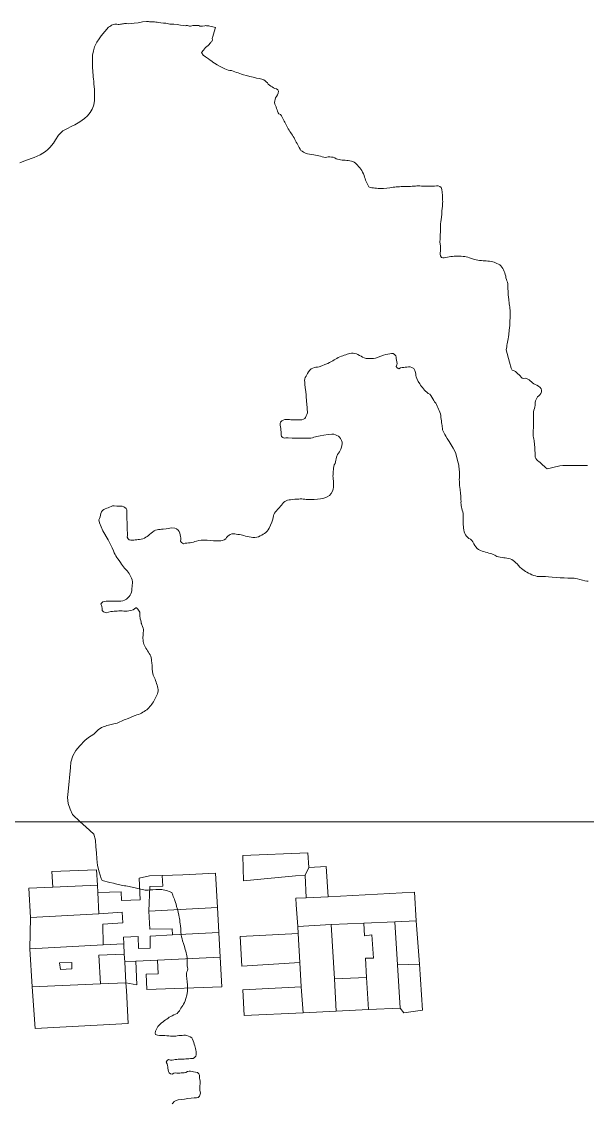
# Model space of a CAD drawing. Header units: kilometres. Extents: x 1172066 to 1174183, y 1051619 to 1053209.
# Drawn here: x 1173276.9 to 1173475.1, y 1052629.4 to 1053008.4 of the extents above; entities that cross this region are included whole.
import ezdxf

# ---------------------------------------------------------------- set-up
doc = ezdxf.new("R2010")
doc.units = ezdxf.units.KM
doc.header["$MEASUREMENT"] = 0
doc.layers.add('calles', color=7, linetype='Continuous', lineweight=5)
doc.layers.add('edificios', color=44, linetype='Continuous', lineweight=5)
doc.layers.add('terreno', color=7, linetype='Continuous')

msp = doc.modelspace()

# ---------------------------------------------------------------- linework, layer by layer
at = {"layer": 'calles', "elevation": 50}
msp.add_lwpolyline([(1173516, 1052038.02838), (1172689.77283, 1052038.02838), (1172689.77283, 1052727.99721), (1173516, 1052727.99721)], close=True, dxfattribs=at)
at = {"layer": 'edificios', "elevation": 50}
for points in [[(1173377.5, 1052712.00001), (1173376.25, 1052709.375), (1173372.875, 1052709.125), (1173354.625, 1052707.375), (1173354.375, 1052716.25001), (1173377.125, 1052717.125), (1173377.5, 1052712.00001)], [(1173303.5, 1052705.875), (1173287.875, 1052705.125), (1173287.5, 1052710.625), (1173303.125, 1052711.25001), (1173303.5, 1052705.875)], [(1173377.5, 1052712.00001), (1173383.625, 1052712.375), (1173384.25, 1052701.75001), (1173376.625, 1052701.375), (1173376.25, 1052709.375), (1173377.5, 1052712.00001)], [(1173326.125, 1052709.25001), (1173326.375, 1052705.50001), (1173321.875, 1052705.375), (1173321.5, 1052696.75001), (1173321.875, 1052690.375), (1173329.625, 1052690.50001), (1173329.75, 1052688.375), (1173322, 1052688.00001), (1173322, 1052683.75001), (1173317.875, 1052683.625), (1173317.75, 1052687.875), (1173312.625, 1052687.625), (1173312.75, 1052685.25001), (1173305.5, 1052684.875), (1173305.375, 1052692.125), (1173312.375, 1052692.625), (1173312.125, 1052696.375), (1173304, 1052695.75001), (1173303.625, 1052703.25001), (1173311.75, 1052703.50001), (1173311.875, 1052700.50001), (1173318.5, 1052700.75001), (1173318.125, 1052708.25001), (1173321.75, 1052709.125), (1173326.125, 1052709.25001)], [(1173344.875, 1052710.00001), (1173345.5, 1052698.00001), (1173321.5, 1052696.75001), (1173321.875, 1052705.375), (1173326.375, 1052705.50001), (1173326.125, 1052709.25001), (1173333.375, 1052709.50001), (1173344.875, 1052710.00001)], [(1173303.5, 1052705.875), (1173303.625, 1052703.25001), (1173304, 1052695.75001), (1173280, 1052694.50001), (1173279.5, 1052704.75001), (1173287.875, 1052705.125), (1173303.5, 1052705.875)], [(1173414.5, 1052703.375), (1173415.125, 1052693.375), (1173407.625, 1052693.00001), (1173396.75, 1052692.50001), (1173385.375, 1052692.00001), (1173373.625, 1052691.375), (1173373.125, 1052699.00001), (1173373, 1052701.25001), (1173376.625, 1052701.375), (1173384.25, 1052701.75001), (1173414.5, 1052703.375)], [(1173304, 1052695.75001), (1173312.125, 1052696.375), (1173312.375, 1052692.625), (1173305.375, 1052692.125), (1173305.5, 1052684.875), (1173279.75, 1052683.50001), (1173280, 1052694.50001), (1173304, 1052695.75001)], [(1173345.5, 1052698.00001), (1173346, 1052689.25001), (1173329.75, 1052688.375), (1173329.625, 1052690.50001), (1173321.875, 1052690.375), (1173321.5, 1052696.75001), (1173345.5, 1052698.00001)], [(1173385.375, 1052692.00001), (1173386.5, 1052673.00001), (1173387.125, 1052661.625), (1173375.5, 1052661.125), (1173374.875, 1052670.25001), (1173374.375, 1052678.75001), (1173373.75, 1052688.875), (1173373.625, 1052691.375), (1173385.375, 1052692.00001)], [(1173396.75, 1052692.50001), (1173397, 1052688.125), (1173399.625, 1052688.375), (1173400.125, 1052680.25001), (1173397.375, 1052680.25001), (1173397.75, 1052673.50001), (1173386.5, 1052673.00001), (1173385.375, 1052692.00001), (1173396.75, 1052692.50001)], [(1173407.625, 1052693.00001), (1173408.625, 1052677.875), (1173409.5, 1052662.75001), (1173398.375, 1052662.25001), (1173397.75, 1052673.50001), (1173397.375, 1052680.25001), (1173400.125, 1052680.25001), (1173399.625, 1052688.375), (1173397, 1052688.125), (1173396.75, 1052692.50001), (1173407.625, 1052693.00001)], [(1173415.125, 1052693.375), (1173416.25, 1052678.125), (1173408.625, 1052677.875), (1173407.625, 1052693.00001), (1173415.125, 1052693.375)], [(1173346, 1052689.25001), (1173346.5, 1052680.625), (1173324.5, 1052679.50001), (1173316.875, 1052679.25001), (1173313.125, 1052679.00001), (1173312.875, 1052681.625), (1173312.75, 1052685.25001), (1173312.625, 1052687.625), (1173317.75, 1052687.875), (1173317.875, 1052683.625), (1173322, 1052683.75001), (1173322, 1052688.00001), (1173329.75, 1052688.375), (1173346, 1052689.25001)], [(1173374.375, 1052678.75001), (1173354, 1052677.50001), (1173353.5, 1052687.875), (1173373.75, 1052688.875), (1173374.375, 1052678.75001)], [(1173312.75, 1052685.25001), (1173312.875, 1052681.625), (1173304, 1052681.25001), (1173304.5, 1052671.25001), (1173280.625, 1052670.25001), (1173279.75, 1052683.50001), (1173305.5, 1052684.875), (1173312.75, 1052685.25001)], [(1173313.125, 1052679.00001), (1173313.375, 1052671.625), (1173304.5, 1052671.25001), (1173304, 1052681.25001), (1173312.875, 1052681.625), (1173313.125, 1052679.00001)], [(1173346.5, 1052680.625), (1173347, 1052670.25001), (1173320.75, 1052669.25001), (1173320.5, 1052674.625), (1173324.75, 1052674.75001), (1173324.5, 1052679.50001), (1173346.5, 1052680.625)], [(1173290.5, 1052676.25001), (1173294.5, 1052676.50001), (1173294.5, 1052678.75001), (1173290.25, 1052678.625), (1173290.5, 1052676.25001)], [(1173290.5, 1052676.25001), (1173290.25, 1052678.625), (1173294.5, 1052678.75001), (1173294.5, 1052676.50001), (1173290.5, 1052676.25001)], [(1173316.875, 1052679.25001), (1173317.25, 1052670.875), (1173313.375, 1052671.625), (1173313.125, 1052679.00001), (1173316.875, 1052679.25001)], [(1173416.25, 1052678.125), (1173417.375, 1052662.00001), (1173410.75, 1052661.125), (1173409.5, 1052662.75001), (1173408.625, 1052677.875), (1173416.25, 1052678.125)], [(1173397.75, 1052673.50001), (1173398.375, 1052662.25001), (1173387.125, 1052661.625), (1173386.5, 1052673.00001), (1173397.75, 1052673.50001)], [(1173313.375, 1052671.625), (1173313.625, 1052668.875), (1173314.25, 1052657.375), (1173281.625, 1052655.625), (1173280.625, 1052670.25001), (1173304.5, 1052671.25001), (1173313.375, 1052671.625)], [(1173375.5, 1052661.125), (1173354.875, 1052660.125), (1173354.375, 1052669.125), (1173374.875, 1052670.25001), (1173375.5, 1052661.125)]]:
    msp.add_lwpolyline(points, dxfattribs=at)
at = {"layer": 'terreno', "lineweight": 0, "ltscale": 2090}
msp.add_lwpolyline([(1173475.1291, 1052852.83671), (1173474.57746, 1052852.85684), (1173474.03052, 1052852.87414), (1173473.50439, 1052852.8947), (1173472.98392, 1052852.91478), (1173472.34801, 1052852.92167), (1173471.25199, 1052852.91093), (1173470.04118, 1052852.85032), (1173468.93351, 1052852.83518), (1173468.23892, 1052852.8443), (1173467.64707, 1052852.87722), (1173467.06386, 1052852.87319), (1173466.46741, 1052852.85701), (1173465.42597, 1052852.82843), (1173462.92123, 1052852.13945), (1173461.62704, 1052851.7836), (1173460.93512, 1052851.72188), (1173460.40629, 1052852.17796), (1173459.92354, 1052852.62026), (1173459.44236, 1052853.04723), (1173458.99229, 1052853.49134), (1173458.539, 1052853.9056), (1173458.12771, 1052854.24722), (1173457.70501, 1052854.53761), (1173457.31678, 1052854.90601), (1173456.98219, 1052855.31415), (1173456.81237, 1052855.81223), (1173456.76464, 1052856.33056), (1173456.7409, 1052856.88548), (1173456.72945, 1052857.45029), (1173456.70307, 1052858.03588), (1173456.66779, 1052858.70727), (1173456.63192, 1052859.40014), (1173456.59067, 1052860.06417), (1173456.54996, 1052860.61235), (1173456.48972, 1052861.12961), (1173456.42332, 1052861.64833), (1173456.33888, 1052862.17214), (1173456.20281, 1052862.68955), (1173456.11803, 1052863.21753), (1173456.05871, 1052863.75162), (1173456.04139, 1052864.28892), (1173456.05774, 1052864.8232), (1173456.09296, 1052865.35373), (1173456.16417, 1052865.8831), (1173456.18968, 1052866.42192), (1173456.20022, 1052866.99083), (1173456.20337, 1052867.56756), (1173456.19836, 1052868.14775), (1173456.18826, 1052868.74358), (1173456.16748, 1052869.34286), (1173456.15422, 1052869.93883), (1173456.1492, 1052870.51969), (1173456.16902, 1052871.09665), (1173456.2155, 1052871.6774), (1173456.31094, 1052872.26789), (1173456.54032, 1052872.83815), (1173456.67568, 1052873.40982), (1173456.74289, 1052873.94067), (1173456.73009, 1052874.47165), (1173456.79233, 1052874.99813), (1173456.8987, 1052875.53), (1173457.08534, 1052876.04306), (1173457.3401, 1052876.53028), (1173457.63564, 1052876.95835), (1173458.0489, 1052877.26661), (1173458.39001, 1052877.68205), (1173458.72508, 1052878.17431), (1173459.01106, 1052878.72384), (1173459.02267, 1052879.23759), (1173458.89345, 1052879.75153), (1173458.4823, 1052880.24384), (1173457.9763, 1052880.66834), (1173457.4117, 1052881.04376), (1173456.79142, 1052881.23657), (1173456.26937, 1052881.56416), (1173455.85296, 1052881.90009), (1173455.47861, 1052882.25656), (1173455.0744, 1052882.5852), (1173454.65141, 1052882.8981), (1173454.20378, 1052883.17221), (1173453.74663, 1052883.41494), (1173453.25954, 1052883.53186), (1173452.66515, 1052883.32242), (1173452.23931, 1052883.5328), (1173451.86731, 1052883.88794), (1173451.51687, 1052884.26401), (1173451.14565, 1052884.63114), (1173450.74433, 1052885.01564), (1173450.33467, 1052885.40478), (1173449.92285, 1052885.79023), (1173449.436, 1052886.11232), (1173448.77238, 1052886.27042), (1173448.42596, 1052887.00654), (1173447.8341, 1052889.13928), (1173446.64967, 1052893.40825), (1173446.8144, 1052894.42301), (1173446.90846, 1052895.00357), (1173447.01136, 1052895.56557), (1173447.1526, 1052896.12694), (1173447.26943, 1052896.70485), (1173447.38023, 1052897.3274), (1173447.47278, 1052897.96321), (1173447.56969, 1052898.77622), (1173447.73238, 1052900.28407), (1173447.86309, 1052901.96747), (1173447.95246, 1052903.54599), (1173448.00766, 1052904.68983), (1173448.02702, 1052905.72599), (1173448.00176, 1052906.6826), (1173447.9736, 1052907.32718), (1173447.92915, 1052907.89285), (1173447.86355, 1052908.45241), (1173447.79237, 1052908.99296), (1173447.71222, 1052909.52696), (1173447.6414, 1052910.06467), (1173447.57387, 1052910.60956), (1173447.51084, 1052911.15596), (1173447.44469, 1052911.79621), (1173447.35451, 1052912.80553), (1173447.29806, 1052913.90935), (1173447.24406, 1052914.91616), (1173447.22701, 1052915.53796), (1173447.26708, 1052916.06518), (1173447.23113, 1052916.59254), (1173447.12386, 1052917.11593), (1173446.86325, 1052917.60392), (1173446.69218, 1052918.12115), (1173446.56224, 1052918.68293), (1173446.47153, 1052919.26605), (1173446.32637, 1052919.83591), (1173446.15228, 1052920.39299), (1173445.92663, 1052920.92714), (1173445.68066, 1052921.45654), (1173445.43844, 1052921.96645), (1173445.16305, 1052922.44255), (1173444.77591, 1052922.86077), (1173444.3565, 1052923.23035), (1173443.8883, 1052923.4852), (1173443.39738, 1052923.71227), (1173442.92199, 1052923.93275), (1173442.45152, 1052924.13492), (1173441.94005, 1052924.2644), (1173441.36765, 1052924.37876), (1173440.78023, 1052924.46137), (1173440.20011, 1052924.51251), (1173439.66673, 1052924.54972), (1173439.14492, 1052924.57347), (1173438.60119, 1052924.61412), (1173437.96857, 1052924.66803), (1173437.31538, 1052924.73584), (1173436.68771, 1052924.8351), (1173436.15621, 1052924.93565), (1173435.65724, 1052925.06735), (1173435.13151, 1052925.21542), (1173434.49358, 1052925.40731), (1173433.83795, 1052925.64079), (1173433.19267, 1052925.83331), (1173432.63895, 1052925.9821), (1173432.10408, 1052926.09112), (1173431.53458, 1052926.15282), (1173430.86164, 1052926.20353), (1173430.16352, 1052926.21814), (1173429.49234, 1052926.21236), (1173428.92832, 1052926.20691), (1173428.39065, 1052926.19792), (1173427.84234, 1052926.14921), (1173427.25062, 1052926.08014), (1173426.65349, 1052925.99019), (1173426.06218, 1052925.90511), (1173425.5006, 1052925.80734), (1173424.94889, 1052925.66494), (1173424.40719, 1052925.62759), (1173423.93458, 1052925.75041), (1173423.64415, 1052926.34311), (1173423.56859, 1052926.89562), (1173423.56429, 1052927.42864), (1173423.64246, 1052927.96805), (1173423.64537, 1052928.6356), (1173423.5804, 1052929.81705), (1173423.44731, 1052931.12702), (1173423.45703, 1052932.30231), (1173423.49108, 1052932.94052), (1173423.53475, 1052933.44409), (1173423.56469, 1052933.95877), (1173423.59128, 1052934.51642), (1173423.61665, 1052935.08524), (1173423.64065, 1052935.66323), (1173423.65745, 1052936.28001), (1173423.65171, 1052936.90736), (1173423.67571, 1052937.55635), (1173423.74347, 1052938.29223), (1173423.90735, 1052939.0417), (1173424.0009, 1052939.85652), (1173424.08005, 1052940.90604), (1173424.14224, 1052942.01632), (1173424.21569, 1052943.03441), (1173424.27632, 1052943.69356), (1173424.35351, 1052944.26213), (1173424.38758, 1052944.82283), (1173424.39484, 1052945.34523), (1173424.35679, 1052945.85926), (1173424.32409, 1052946.47397), (1173424.28354, 1052947.49402), (1173424.23117, 1052948.61403), (1173424.09041, 1052949.63911), (1173423.89628, 1052950.27893), (1173423.37775, 1052950.70805), (1173422.80077, 1052950.83772), (1173422.19683, 1052950.85442), (1173421.58419, 1052950.7314), (1173420.96522, 1052950.71338), (1173420.32524, 1052950.73625), (1173419.68006, 1052950.76642), (1173419.05578, 1052950.78003), (1173418.51472, 1052950.78602), (1173417.99401, 1052950.78611), (1173417.47162, 1052950.79118), (1173416.94067, 1052950.80806), (1173416.40761, 1052950.85093), (1173415.88039, 1052950.85482), (1173415.37377, 1052950.83498), (1173414.87335, 1052950.77582), (1173414.35413, 1052950.74291), (1173413.76388, 1052950.71684), (1173413.15595, 1052950.69169), (1173412.55882, 1052950.67358), (1173412.00485, 1052950.66185), (1173411.46116, 1052950.65966), (1173410.91501, 1052950.64663), (1173410.35723, 1052950.62755), (1173409.79699, 1052950.59795), (1173409.23728, 1052950.56385), (1173408.68157, 1052950.52761), (1173408.12775, 1052950.48288), (1173407.58229, 1052950.42985), (1173407.06784, 1052950.37179), (1173406.5635, 1052950.29478), (1173405.93933, 1052950.21488), (1173404.84425, 1052950.07313), (1173403.62886, 1052949.92182), (1173402.51977, 1052949.92502), (1173401.8277, 1052949.96498), (1173401.24014, 1052950.04177), (1173400.66129, 1052950.10925), (1173400.11682, 1052950.1654), (1173399.58238, 1052950.21927), (1173399.05473, 1052950.31349), (1173398.58172, 1052950.48947), (1173398.25473, 1052950.95033), (1173398.02832, 1052951.43282), (1173397.81404, 1052951.91986), (1173397.61174, 1052952.41278), (1173397.42173, 1052952.91694), (1173397.23012, 1052953.44226), (1173397.04513, 1052953.97459), (1173396.84511, 1052954.51455), (1173396.62142, 1052955.09455), (1173396.36523, 1052955.67206), (1173396.0563, 1052956.22717), (1173395.72399, 1052956.75617), (1173395.33258, 1052957.23271), (1173394.9444, 1052957.69862), (1173394.60044, 1052958.11489), (1173394.25781, 1052958.49883), (1173393.86011, 1052958.85967), (1173393.42918, 1052959.19904), (1173392.93973, 1052959.43179), (1173392.41558, 1052959.5657), (1173391.88303, 1052959.67474), (1173391.3493, 1052959.75344), (1173390.81219, 1052959.80496), (1173390.27764, 1052959.84364), (1173389.74336, 1052959.86184), (1173389.20795, 1052959.90387), (1173388.66364, 1052959.96434), (1173388.12262, 1052960.06867), (1173387.58533, 1052960.19553), (1173387.06511, 1052960.37946), (1173386.60083, 1052960.718), (1173386.06337, 1052960.88353), (1173385.47805, 1052960.97998), (1173384.88522, 1052961.00623), (1173384.30651, 1052961.00889), (1173383.78478, 1052960.97664), (1173383.27661, 1052960.86227), (1173382.75265, 1052960.91868), (1173382.16349, 1052961.0518), (1173381.57547, 1052961.22676), (1173380.98489, 1052961.37719), (1173380.41348, 1052961.51297), (1173379.84691, 1052961.64544), (1173379.25191, 1052961.77994), (1173378.54293, 1052961.91091), (1173377.79196, 1052961.96443), (1173377.08966, 1052962.0882), (1173376.55616, 1052962.22756), (1173376.09709, 1052962.45229), (1173375.6445, 1052962.71554), (1173375.19307, 1052962.9808), (1173374.76902, 1052963.27385), (1173374.44877, 1052963.71974), (1173374.08051, 1052964.34507), (1173373.72753, 1052965.01764), (1173373.39917, 1052965.66517), (1173373.13959, 1052966.18518), (1173372.90429, 1052966.67628), (1173372.65052, 1052967.1638), (1173372.37618, 1052967.6624), (1173372.07374, 1052968.1497), (1173371.76852, 1052968.62381), (1173371.475, 1052969.05665), (1173371.15909, 1052969.46256), (1173370.87838, 1052969.89794), (1173370.60189, 1052970.36087), (1173370.33651, 1052970.83599), (1173370.08261, 1052971.31453), (1173369.83757, 1052971.78575), (1173369.60021, 1052972.25736), (1173369.35588, 1052972.72075), (1173369.11512, 1052973.16649), (1173368.87075, 1052973.60506), (1173368.62768, 1052974.04713), (1173368.3864, 1052974.50005), (1173368.15923, 1052974.96352), (1173367.91809, 1052975.42327), (1173367.58497, 1052975.83826), (1173367.02046, 1052976.0855), (1173366.72608, 1052976.52349), (1173366.53692, 1052977.02098), (1173366.3947, 1052977.5327), (1173366.22389, 1052978.03194), (1173366.03291, 1052978.52692), (1173365.81712, 1052979.01778), (1173365.63445, 1052979.5178), (1173365.50568, 1052980.04258), (1173365.56603, 1052980.61473), (1173365.69837, 1052981.15688), (1173365.89371, 1052981.69849), (1173366.24842, 1052982.19867), (1173366.48765, 1052982.72414), (1173366.71962, 1052983.31226), (1173366.93883, 1052984.02416), (1173366.62096, 1052984.49572), (1173366.16472, 1052984.82646), (1173365.64473, 1052984.9969), (1173365.16221, 1052985.24668), (1173364.67633, 1052985.53728), (1173364.18441, 1052985.83586), (1173363.71688, 1052986.16071), (1173363.30751, 1052986.52116), (1173363.01693, 1052987.00002), (1173362.61898, 1052987.3807), (1173362.17853, 1052987.72468), (1173361.70861, 1052988.02337), (1173361.10617, 1052988.21642), (1173360.16353, 1052988.4499), (1173359.13165, 1052988.65863), (1173358.07956, 1052988.9176), (1173356.90725, 1052989.21886), (1173355.70224, 1052989.5233), (1173354.61104, 1052989.83994), (1173353.93518, 1052990.04932), (1173353.36824, 1052990.24653), (1173352.79645, 1052990.4459), (1173352.20592, 1052990.65801), (1173351.61713, 1052990.89147), (1173351.02895, 1052991.10042), (1173350.46066, 1052991.26229), (1173349.8745, 1052991.32675), (1173349.29482, 1052991.46474), (1173348.68427, 1052991.6451), (1173348.07738, 1052991.8643), (1173347.40438, 1052992.17787), (1173346.41084, 1052992.67346), (1173345.37571, 1052993.26288), (1173344.47366, 1052993.8724), (1173343.932, 1052994.26042), (1173343.48855, 1052994.60022), (1173343.01861, 1052994.94056), (1173342.42259, 1052995.35099), (1173341.32468, 1052996.08629), (1173340.54102, 1052996.66887), (1173340.24626, 1052997.06303), (1173340.11651, 1052997.29544), (1173339.94842, 1052997.63502), (1173340.59629, 1052998.46416), (1173340.96446, 1052998.93532), (1173341.34508, 1052999.3486), (1173341.83265, 1052999.66255), (1173342.23995, 1053000.0358), (1173342.57649, 1053000.39305), (1173342.88985, 1053000.7502), (1173343.1765, 1053001.08138), (1173343.36054, 1053001.29142), (1173343.51488, 1053001.4718), (1173343.65598, 1053001.70348), (1173343.78185, 1053002.05859), (1173343.71551, 1053002.49114), (1173343.78261, 1053002.86648), (1173343.87686, 1053003.15518), (1173344.02994, 1053003.62434), (1173344.85174, 1053006.32492), (1173344.35702, 1053006.48822), (1173343.8461, 1053006.64621), (1173343.31083, 1053006.76739), (1173342.81987, 1053006.85896), (1173342.50384, 1053006.91483), (1173342.02828, 1053006.97629), (1173341.75666, 1053006.99912), (1173341.6306, 1053007.00846), (1173341.44753, 1053007.01902), (1173341.1021, 1053007.002), (1173340.22484, 1053006.86451), (1173339.73749, 1053006.78801), (1173339.32693, 1053006.7951), (1173338.93897, 1053007.03448), (1173338.53974, 1053007.11197), (1173338.14266, 1053007.12497), (1173337.74001, 1053007.11226), (1173337.34248, 1053007.07743), (1173336.93591, 1053007.01687), (1173336.5271, 1053006.8983), (1173336.12358, 1053006.8611), (1173335.74445, 1053006.88201), (1173335.37154, 1053007.00246), (1173334.99532, 1053007.04288), (1173334.6043, 1053007.04057), (1173334.20332, 1053006.9952), (1173333.66701, 1053007.01805), (1173332.57605, 1053007.13768), (1173331.3517, 1053007.37568), (1173330.25752, 1053007.5043), (1173329.70233, 1053007.53789), (1173329.27838, 1053007.51908), (1173328.85503, 1053007.55379), (1173328.42199, 1053007.62895), (1173327.99581, 1053007.76932), (1173327.47955, 1053007.85261), (1173326.64406, 1053007.94574), (1173325.72793, 1053008.03217), (1173324.88761, 1053008.12595), (1173324.34409, 1053008.19526), (1173323.87606, 1053008.26794), (1173323.41346, 1053008.3153), (1173322.98414, 1053008.34347), (1173322.56195, 1053008.34169), (1173322.14254, 1053008.35308), (1173321.73124, 1053008.37801), (1173321.32149, 1053008.42428), (1173320.7153, 1053008.42147), (1173319.32097, 1053008.32633), (1173317.73706, 1053008.03347), (1173316.30589, 1053007.86649), (1173315.46543, 1053007.79377), (1173314.26408, 1053007.68969), (1173313.68527, 1053007.78285), (1173313.34547, 1053007.77077), (1173312.98773, 1053007.74528), (1173312.61909, 1053007.7004), (1173312.24997, 1053007.64819), (1173311.87789, 1053007.58596), (1173311.50943, 1053007.49891), (1173311.13168, 1053007.44248), (1173310.73007, 1053007.42279), (1173310.31936, 1053007.4974), (1173309.91461, 1053007.50952), (1173309.52682, 1053007.49672), (1173309.14514, 1053007.45562), (1173308.76887, 1053007.33103), (1173308.41232, 1053007.15704), (1173308.11933, 1053006.897), (1173307.76914, 1053006.71586), (1173307.33154, 1053006.53332), (1173304.77011, 1053003.44241), (1173304.09801, 1053002.37522), (1173303.21904, 1053001.27708), (1173302.44178, 1052999.59735), (1173302.06513, 1052998.21952), (1173301.80917, 1052996.69823), (1173301.77699, 1052996.08904), (1173301.72733, 1052995.15174), (1173301.74211, 1052993.25668), (1173301.7661, 1052992.17973), (1173301.84656, 1052991.21902), (1173302.03886, 1052989.21278), (1173302.14972, 1052988.16623), (1173302.18282, 1052987.71435), (1173302.27682, 1052986.41969), (1173302.32065, 1052985.80886), (1173302.40759, 1052984.52818), (1173302.47797, 1052982.72337), (1173302.5017, 1052981.70342), (1173302.49275, 1052980.82932), (1173302.17875, 1052979.31076), (1173302.09953, 1052978.92536), (1173301.63096, 1052977.74911), (1173300.89926, 1052976.59564), (1173299.96469, 1052975.40824), (1173298.96605, 1052974.45255), (1173297.33138, 1052973.2789), (1173296.75702, 1052972.9162), (1173295.5769, 1052972.27669), (1173294.25078, 1052971.6345), (1173292.98267, 1052970.99359), (1173291.40065, 1052970.1112), (1173290.83611, 1052969.57354), (1173289.82343, 1052968.62578), (1173288.78992, 1052966.99188), (1173288.0895, 1052965.78056), (1173286.8413, 1052964.29467), (1173286.09843, 1052963.60719), (1173285.26844, 1052962.94729), (1173284.37917, 1052962.34413), (1173283.37177, 1052961.76743), (1173282.33384, 1052961.30559), (1173281.26476, 1052960.87361), (1173280.25356, 1052960.47189), (1173279.35808, 1052960.13072), (1173277.65285, 1052959.50877), (1173276.26746, 1052958.92332)], dxfattribs=at)
at = {"layer": 'terreno', "lineweight": 0, "ltscale": 2090, "elevation": 10}
msp.add_lwpolyline([(1173475.39088, 1052812.30312), (1173474.83388, 1052812.36771), (1173474.21762, 1052812.48786), (1173473.3513, 1052812.6852), (1173472.44451, 1052812.95169), (1173471.58171, 1052813.14637), (1173470.96275, 1052813.27434), (1173470.4052, 1052813.3846), (1173469.8518, 1052813.42854), (1173469.34034, 1052813.44683), (1173468.83897, 1052813.44535), (1173468.18401, 1052813.46231), (1173466.91122, 1052813.50592), (1173465.48403, 1052813.56199), (1173464.0818, 1052813.62632), (1173462.77894, 1052813.72063), (1173461.50647, 1052813.91424), (1173460.35424, 1052814.01841), (1173459.69561, 1052814.0337), (1173459.1591, 1052813.95538), (1173458.61976, 1052813.94838), (1173458.06628, 1052813.97549), (1173457.51271, 1052814.0506), (1173456.93986, 1052814.19045), (1173456.28496, 1052814.3761), (1173455.63814, 1052814.61662), (1173455.01277, 1052814.9024), (1173454.43627, 1052815.18192), (1173453.89069, 1052815.47924), (1173453.36533, 1052815.80183), (1173452.88236, 1052816.10861), (1173452.42619, 1052816.42836), (1173451.98336, 1052816.81767), (1173451.47136, 1052817.31317), (1173450.97843, 1052817.86509), (1173450.47685, 1052818.37929), (1173450.03245, 1052818.81726), (1173449.59854, 1052819.22445), (1173449.12421, 1052819.61278), (1173448.61881, 1052819.97997), (1173448.04759, 1052820.23434), (1173447.45316, 1052820.35259), (1173446.88626, 1052820.43047), (1173446.32597, 1052820.48521), (1173445.76094, 1052820.5561), (1173445.17137, 1052820.63387), (1173444.57547, 1052820.71212), (1173443.96571, 1052820.82964), (1173443.30937, 1052821.03878), (1173442.71201, 1052821.46571), (1173442.0894, 1052821.73151), (1173441.57459, 1052821.90047), (1173441.09117, 1052822.05608), (1173440.58925, 1052822.21025), (1173440.02275, 1052822.38047), (1173439.43877, 1052822.54862), (1173438.84558, 1052822.72421), (1173438.2169, 1052822.91498), (1173437.59075, 1052823.1366), (1173436.98513, 1052823.44348), (1173436.42922, 1052823.8091), (1173436.02093, 1052824.3344), (1173435.62723, 1052824.87462), (1173435.25488, 1052825.44894), (1173434.99153, 1052826.0976), (1173434.59933, 1052826.63732), (1173434.15781, 1052827.0663), (1173433.6031, 1052827.35692), (1173433.14074, 1052827.75113), (1173432.72948, 1052828.15826), (1173432.34802, 1052828.57969), (1173432.11139, 1052829.10647), (1173431.92098, 1052829.69479), (1173431.81451, 1052830.29901), (1173431.73986, 1052830.90536), (1173431.66783, 1052831.48724), (1173431.59783, 1052832.06212), (1173431.57314, 1052832.64072), (1173431.56946, 1052833.2224), (1173431.59442, 1052833.80522), (1173431.59909, 1052834.38162), (1173431.59902, 1052834.93466), (1173431.59498, 1052835.48234), (1173431.5359, 1052836.04061), (1173431.43261, 1052836.638), (1173431.24888, 1052837.22702), (1173431.1125, 1052837.80993), (1173431.00325, 1052838.33047), (1173430.89657, 1052838.83434), (1173430.83903, 1052839.34494), (1173430.80733, 1052839.85666), (1173430.81612, 1052840.36991), (1173430.7951, 1052840.91135), (1173430.75607, 1052841.56921), (1173430.71171, 1052842.25655), (1173430.6539, 1052843.07618), (1173430.53498, 1052844.42804), (1173430.34093, 1052845.90959), (1173430.23123, 1052847.24517), (1173430.21915, 1052847.983), (1173430.3246, 1052848.57153), (1173430.3349, 1052849.15178), (1173430.31203, 1052849.70072), (1173430.27985, 1052850.24244), (1173430.23917, 1052850.78329), (1173430.19635, 1052851.31996), (1173430.14754, 1052851.85493), (1173430.09139, 1052852.39071), (1173430.02456, 1052852.92894), (1173429.92174, 1052853.46233), (1173429.75851, 1052854.1938), (1173429.40126, 1052855.71675), (1173428.87907, 1052857.40344), (1173428.11447, 1052858.92567), (1173427.38798, 1052860.17373), (1173426.61852, 1052861.30191), (1173425.95048, 1052862.38054), (1173425.50532, 1052863.13053), (1173425.1192, 1052863.79779), (1173424.77417, 1052864.44525), (1173424.52902, 1052864.94098), (1173424.36462, 1052865.41991), (1173424.2745, 1052865.91586), (1173424.2095, 1052866.41609), (1173424.17284, 1052866.91845), (1173424.10796, 1052867.42903), (1173424.02656, 1052867.98252), (1173423.93944, 1052868.54649), (1173423.85376, 1052869.12413), (1173423.78632, 1052869.75837), (1173423.77378, 1052870.41451), (1173423.62137, 1052871.04069), (1173423.41469, 1052871.61611), (1173423.13089, 1052872.14483), (1173422.88022, 1052872.6792), (1173422.66018, 1052873.19188), (1173422.45396, 1052873.70263), (1173422.21976, 1052874.20941), (1173421.94202, 1052874.72633), (1173421.58144, 1052875.20453), (1173421.24758, 1052875.71051), (1173420.92142, 1052876.2767), (1173420.63843, 1052876.88494), (1173420.27235, 1052877.43428), (1173419.85423, 1052877.88737), (1173419.2872, 1052878.1706), (1173418.8166, 1052878.54845), (1173418.40006, 1052878.94404), (1173417.99352, 1052879.34136), (1173417.62306, 1052879.7625), (1173417.2895, 1052880.16448), (1173416.98177, 1052880.57025), (1173416.68346, 1052880.98989), (1173416.36194, 1052881.45986), (1173415.83987, 1052882.32876), (1173415.36482, 1052883.34004), (1173415.15462, 1052883.92002), (1173415.0203, 1052884.41709), (1173415.01592, 1052884.93295), (1173414.88525, 1052885.47104), (1173414.65367, 1052886.16885), (1173414.28422, 1052886.87236), (1173413.63592, 1052887.25138), (1173413.00727, 1052887.45215), (1173412.40073, 1052887.41666), (1173411.81062, 1052887.35759), (1173411.27832, 1052887.3098), (1173410.75986, 1052887.25638), (1173410.23156, 1052887.20726), (1173409.65828, 1052887.07894), (1173409.06582, 1052886.80734), (1173408.50634, 1052887.11927), (1173408.15897, 1052887.58769), (1173408.37725, 1052888.14291), (1173408.39863, 1052888.67521), (1173408.32505, 1052889.23041), (1173408.2446, 1052889.79507), (1173408.14851, 1052890.35199), (1173408.06641, 1052890.87599), (1173407.95461, 1052891.36951), (1173407.52706, 1052891.80689), (1173407.00876, 1052892.15185), (1173406.47766, 1052892.16339), (1173405.91839, 1052892.07128), (1173405.21509, 1052891.94586), (1173404.47444, 1052891.78574), (1173403.68908, 1052891.56259), (1173402.72753, 1052891.23694), (1173401.76995, 1052890.80798), (1173400.81966, 1052890.53255), (1173400.16474, 1052890.39819), (1173399.58699, 1052890.372), (1173398.99099, 1052890.36408), (1173398.31701, 1052890.34945), (1173397.62256, 1052890.36357), (1173396.94094, 1052890.56026), (1173396.32502, 1052890.82159), (1173395.80815, 1052891.18039), (1173395.25925, 1052891.47603), (1173394.73437, 1052891.72928), (1173394.21575, 1052891.96473), (1173393.67115, 1052892.15472), (1173393.09843, 1052892.3049), (1173392.48788, 1052892.30424), (1173391.92092, 1052892.18262), (1173391.41033, 1052892.04723), (1173390.914, 1052891.8966), (1173390.42663, 1052891.71766), (1173389.94196, 1052891.5324), (1173389.45963, 1052891.34548), (1173388.96317, 1052891.1455), (1173388.40369, 1052890.91773), (1173387.83261, 1052890.67556), (1173387.28894, 1052890.41737), (1173386.82789, 1052890.16904), (1173386.41741, 1052889.87246), (1173385.95978, 1052889.60332), (1173385.39881, 1052889.30219), (1173384.80631, 1052889.00544), (1173384.1331, 1052888.6818), (1173383.16111, 1052888.2341), (1173382.09381, 1052887.81329), (1173381.11455, 1052887.45989), (1173380.51877, 1052887.29479), (1173379.98955, 1052887.29883), (1173379.46071, 1052887.18388), (1173378.86489, 1052886.99394), (1173378.28718, 1052886.7054), (1173377.82449, 1052886.23724), (1173377.41519, 1052885.71931), (1173377.10903, 1052885.17451), (1173376.8137, 1052884.62828), (1173376.54583, 1052884.16466), (1173376.28334, 1052883.72975), (1173376.14314, 1052883.22824), (1173376.05829, 1052882.6558), (1173376.09771, 1052882.06494), (1173376.16685, 1052881.34939), (1173376.28422, 1052880.12167), (1173376.42551, 1052878.76641), (1173376.53449, 1052877.5135), (1173376.60003, 1052876.67624), (1173376.65077, 1052875.94209), (1173376.70881, 1052875.2349), (1173376.76485, 1052874.63219), (1173376.83302, 1052874.05647), (1173376.89467, 1052873.48572), (1173376.94755, 1052872.93442), (1173376.9821, 1052872.38638), (1173377.00781, 1052871.83963), (1173377.00081, 1052871.29889), (1173376.8559, 1052870.77269), (1173376.63529, 1052870.25396), (1173376.40486, 1052869.76635), (1173376.09994, 1052869.34875), (1173375.63038, 1052869.10273), (1173375.07655, 1052868.91481), (1173374.50642, 1052868.86317), (1173373.90909, 1052868.85324), (1173373.22092, 1052868.84372), (1173372.50922, 1052868.84075), (1173371.82991, 1052868.85976), (1173371.27008, 1052868.89034), (1173370.73975, 1052868.95189), (1173370.20736, 1052868.9916), (1173369.66688, 1052869.01592), (1173369.12636, 1052868.97475), (1173368.58668, 1052868.79091), (1173368.04333, 1052868.53403), (1173367.57695, 1052868.10552), (1173367.4919, 1052867.57459), (1173367.52755, 1052867.00504), (1173367.64189, 1052866.42969), (1173367.71073, 1052865.85414), (1173367.75735, 1052865.28749), (1173367.79198, 1052864.72229), (1173367.84072, 1052864.16863), (1173367.88049, 1052863.64095), (1173367.96448, 1052863.10614), (1173368.3832, 1052862.74022), (1173368.92693, 1052862.48222), (1173369.48825, 1052862.52949), (1173370.23609, 1052862.54062), (1173371.72269, 1052862.50234), (1173373.39402, 1052862.45775), (1173374.87506, 1052862.43394), (1173375.59515, 1052862.4256), (1173376.12453, 1052862.42272), (1173376.65257, 1052862.42183), (1173377.1736, 1052862.42174), (1173377.69273, 1052862.43882), (1173378.21756, 1052862.5186), (1173378.77023, 1052862.63567), (1173379.31348, 1052862.80619), (1173379.85654, 1052862.94255), (1173380.36489, 1052863.05674), (1173380.86476, 1052863.16307), (1173381.52317, 1052863.29879), (1173382.81248, 1052863.54112), (1173384.27508, 1052863.71907), (1173385.58138, 1052863.82063), (1173386.28153, 1052863.83404), (1173386.82044, 1052863.68119), (1173387.35878, 1052863.43684), (1173387.87771, 1052863.16806), (1173388.28899, 1052862.82827), (1173388.64723, 1052862.31274), (1173388.99125, 1052861.70329), (1173389.15534, 1052861.07567), (1173389.15588, 1052860.45245), (1173389.11093, 1052859.86587), (1173388.98561, 1052859.28492), (1173388.74567, 1052858.62444), (1173388.28422, 1052857.66707), (1173387.59586, 1052856.76481), (1173387.21716, 1052855.831), (1173387.06256, 1052855.2384), (1173386.99911, 1052854.72524), (1173386.87631, 1052854.21297), (1173386.69225, 1052853.64575), (1173386.44154, 1052853.07671), (1173386.29824, 1052852.49017), (1173386.20395, 1052851.9397), (1173386.14513, 1052851.39772), (1173386.09465, 1052850.85329), (1173386.04052, 1052850.30633), (1173385.98537, 1052849.75837), (1173385.98125, 1052849.20814), (1173386.00353, 1052848.64639), (1173386.06815, 1052848.08231), (1173386.11139, 1052847.52746), (1173386.14095, 1052847.01157), (1173386.15912, 1052846.50479), (1173386.17297, 1052845.96265), (1173386.16612, 1052845.2829), (1173386.03671, 1052844.58042), (1173385.75121, 1052843.85272), (1173385.34141, 1052843.04809), (1173384.71153, 1052842.4043), (1173383.92244, 1052841.94228), (1173383.17058, 1052841.57927), (1173382.42863, 1052841.35864), (1173381.5939, 1052841.23328), (1173380.50889, 1052841.09391), (1173379.36329, 1052840.9731), (1173378.31711, 1052840.95924), (1173377.67886, 1052840.96929), (1173377.14289, 1052840.98931), (1173376.61104, 1052841.02185), (1173376.09413, 1052841.06762), (1173375.58307, 1052841.14492), (1173375.06624, 1052841.17203), (1173374.53435, 1052841.1749), (1173373.99813, 1052841.14442), (1173373.41976, 1052841.10806), (1173372.66977, 1052841.05842), (1173371.87905, 1052840.98708), (1173371.13401, 1052840.91146), (1173370.57576, 1052840.84771), (1173370.07439, 1052840.73955), (1173369.57852, 1052840.52756), (1173369.07159, 1052840.25253), (1173368.64615, 1052839.87253), (1173368.27026, 1052839.44809), (1173367.92749, 1052839.03532), (1173367.61207, 1052838.61582), (1173367.27342, 1052838.21106), (1173366.91194, 1052837.80636), (1173366.53006, 1052837.41422), (1173366.16776, 1052837.00736), (1173365.83093, 1052836.60477), (1173365.53939, 1052836.17639), (1173365.31572, 1052835.70715), (1173365.14029, 1052835.22265), (1173365.06631, 1052834.71076), (1173364.88292, 1052834.11104), (1173364.51346, 1052833.08976), (1173364.05906, 1052831.98324), (1173363.56965, 1052830.98324), (1173363.23637, 1052830.35648), (1173362.88911, 1052829.86818), (1173362.45337, 1052829.4433), (1173362.01389, 1052829.07407), (1173361.54732, 1052828.79289), (1173361.03992, 1052828.51436), (1173360.47249, 1052828.20053), (1173359.88915, 1052827.90748), (1173359.25787, 1052827.74354), (1173358.60111, 1052827.6435), (1173357.9264, 1052827.68204), (1173357.26537, 1052827.78698), (1173356.60094, 1052827.90209), (1173355.93549, 1052828.02618), (1173355.30129, 1052828.17108), (1173354.7773, 1052828.30382), (1173354.28659, 1052828.4494), (1173353.77798, 1052828.57389), (1173353.22624, 1052828.68933), (1173352.65834, 1052828.76671), (1173352.09829, 1052828.84179), (1173351.56408, 1052828.91432), (1173351.02852, 1052828.95485), (1173350.50497, 1052828.88708), (1173350.0134, 1052828.74813), (1173349.59118, 1052828.43248), (1173349.16634, 1052828.10215), (1173348.7382, 1052827.69598), (1173348.42421, 1052827.14983), (1173347.90716, 1052826.82841), (1173347.31598, 1052826.60698), (1173346.70813, 1052826.52816), (1173346.0932, 1052826.50581), (1173345.4714, 1052826.48977), (1173344.84739, 1052826.4822), (1173344.13577, 1052826.49907), (1173343.06558, 1052826.56063), (1173341.90631, 1052826.70609), (1173340.79133, 1052826.75727), (1173339.85366, 1052826.74509), (1173338.96341, 1052826.60646), (1173338.13785, 1052826.42646), (1173337.5709, 1052826.26415), (1173337.10315, 1052826.02347), (1173336.58312, 1052825.87838), (1173336.00207, 1052825.77501), (1173335.40767, 1052825.74193), (1173334.8096, 1052825.71432), (1173334.19263, 1052825.6253), (1173333.56565, 1052825.46771), (1173332.97184, 1052825.88582), (1173332.57447, 1052826.42685), (1173332.69392, 1052826.97811), (1173332.65608, 1052827.52029), (1173332.54341, 1052828.06115), (1173332.42938, 1052828.60249), (1173332.29431, 1052829.15574), (1173332.10376, 1052829.74023), (1173331.72157, 1052830.24316), (1173331.16531, 1052830.64978), (1173330.56865, 1052830.98312), (1173329.51044, 1052831.06731), (1173327.55989, 1052830.743), (1173326.53861, 1052830.59034), (1173325.93289, 1052830.5217), (1173325.40755, 1052830.47742), (1173324.88498, 1052830.41501), (1173324.3626, 1052830.34573), (1173323.84225, 1052830.23283), (1173323.3605, 1052829.95391), (1173322.81478, 1052829.56386), (1173322.29228, 1052829.12423), (1173321.76911, 1052828.71929), (1173321.31965, 1052828.38167), (1173320.89094, 1052828.06084), (1173320.43487, 1052827.7477), (1173319.92292, 1052827.44047), (1173319.34596, 1052827.24396), (1173318.7699, 1052827.10311), (1173318.26038, 1052826.99108), (1173317.76622, 1052826.91279), (1173317.26433, 1052826.84562), (1173316.74141, 1052826.78503), (1173316.20999, 1052826.7589), (1173315.68332, 1052826.75096), (1173315.15233, 1052826.74183), (1173314.59634, 1052826.80526), (1173314.21835, 1052827.22888), (1173313.94903, 1052827.79667), (1173314.00481, 1052828.38646), (1173314.00978, 1052828.96503), (1173313.98018, 1052829.49025), (1173313.94898, 1052830.00231), (1173313.93071, 1052830.5266), (1173313.91973, 1052831.09725), (1173313.92104, 1052831.67996), (1173313.9054, 1052832.2486), (1173313.88268, 1052832.76286), (1173313.84903, 1052833.26308), (1173313.82687, 1052833.76567), (1173313.80983, 1052834.27596), (1173313.79762, 1052834.78861), (1173313.78477, 1052835.29892), (1173313.7766, 1052835.80175), (1173313.78411, 1052836.30281), (1173313.77661, 1052836.8058), (1173313.72511, 1052837.30877), (1173313.4888, 1052837.77054), (1173313.11248, 1052838.1575), (1173312.77161, 1052838.43118), (1173312.15039, 1052838.5924), (1173310.28608, 1052838.68535), (1173309.30804, 1052838.73407), (1173308.72064, 1052838.70601), (1173308.2347, 1052838.46892), (1173307.74008, 1052838.27177), (1173307.23054, 1052838.0934), (1173306.72587, 1052837.90523), (1173306.22196, 1052837.69987), (1173305.71461, 1052837.47934), (1173305.23948, 1052837.17629), (1173304.92334, 1052836.69712), (1173304.65816, 1052836.12119), (1173304.52464, 1052835.51386), (1173304.38225, 1052834.91099), (1173304.202, 1052834.35211), (1173303.96274, 1052833.79214), (1173304.21616, 1052832.80557), (1173305.36891, 1052829.9984), (1173307.19204, 1052826.83112), (1173308.59887, 1052824.04595), (1173309.09604, 1052822.97353), (1173309.37972, 1052822.32813), (1173309.68242, 1052821.71282), (1173309.96742, 1052821.17893), (1173310.28587, 1052820.68737), (1173310.63727, 1052820.1763), (1173311.06953, 1052819.55193), (1173311.52623, 1052818.90234), (1173311.96277, 1052818.28765), (1173312.30619, 1052817.8077), (1173312.63193, 1052817.36552), (1173312.96939, 1052816.91289), (1173313.36947, 1052816.4307), (1173313.85384, 1052815.99958), (1173314.26175, 1052815.51977), (1173314.58351, 1052815.07173), (1173314.8262, 1052814.60516), (1173315.06644, 1052814.08808), (1173315.35838, 1052813.45871), (1173315.62429, 1052812.79523), (1173315.7144, 1052812.12878), (1173315.73585, 1052811.564), (1173315.68985, 1052811.02292), (1173315.63462, 1052810.46063), (1173315.57182, 1052809.80428), (1173315.49028, 1052809.12787), (1173315.3648, 1052808.47457), (1173315.2155, 1052807.92517), (1173314.93782, 1052807.45652), (1173314.56714, 1052806.98527), (1173314.1202, 1052806.464), (1173313.60946, 1052806.0396), (1173312.98398, 1052805.73702), (1173312.33945, 1052805.48202), (1173311.69194, 1052805.33102), (1173311.04685, 1052805.30686), (1173310.46744, 1052805.31467), (1173309.90528, 1052805.3389), (1173309.27837, 1052805.34967), (1173308.39195, 1052805.35372), (1173307.44028, 1052805.33948), (1173306.55268, 1052805.31203), (1173305.90879, 1052805.28038), (1173305.32757, 1052805.13619), (1173304.9182, 1052804.7066), (1173304.71961, 1052804.29197), (1173304.89125, 1052803.86858), (1173305.02667, 1052803.42333), (1173305.10791, 1052802.79334), (1173305.11695, 1052802.06583), (1173305.65907, 1052801.58298), (1173306.4943, 1052801.25716), (1173307.38194, 1052801.52812), (1173308.1996, 1052801.68258), (1173308.77152, 1052801.74524), (1173309.28242, 1052801.81111), (1173309.80691, 1052801.85588), (1173310.37445, 1052801.89334), (1173310.95322, 1052801.91268), (1173311.5354, 1052801.92105), (1173312.13014, 1052801.91231), (1173312.72778, 1052801.85708), (1173313.32552, 1052801.84834), (1173313.92196, 1052801.87077), (1173314.51562, 1052801.9502), (1173315.15365, 1052802.02749), (1173316.00287, 1052802.3156), (1173316.95885, 1052803.05359), (1173317.21222, 1052803.03288), (1173317.664, 1052802.56199), (1173318.2802, 1052801.4861), (1173318.33485, 1052800.26977), (1173318.4974, 1052799.17994), (1173318.63835, 1052798.5469), (1173318.75643, 1052798.02573), (1173318.8488, 1052797.5878), (1173318.86926, 1052797.4884), (1173318.87437, 1052797.46275), (1173319.27977, 1052796.43031), (1173319.50418, 1052795.85856), (1173319.63881, 1052795.36747), (1173319.57421, 1052794.84698), (1173319.53074, 1052794.33524), (1173319.49733, 1052793.81222), (1173319.44111, 1052793.28426), (1173319.41437, 1052792.76126), (1173319.40687, 1052792.25569), (1173319.44203, 1052791.75416), (1173319.50718, 1052791.25292), (1173319.58452, 1052790.75207), (1173319.70912, 1052790.26263), (1173319.92132, 1052789.79057), (1173320.17159, 1052789.30469), (1173320.44793, 1052788.83761), (1173320.73679, 1052788.37208), (1173321.0378, 1052787.90395), (1173321.3576, 1052787.44774), (1173321.65581, 1052786.97675), (1173321.93348, 1052786.51117), (1173322.16591, 1052786.02605), (1173322.29967, 1052785.50464), (1173322.40236, 1052784.9629), (1173322.46573, 1052784.41599), (1173322.53121, 1052783.77308), (1173322.6196, 1052782.75392), (1173322.67327, 1052781.6376), (1173322.78016, 1052780.62153), (1173322.87441, 1052779.99292), (1173323.02166, 1052779.4734), (1173323.20551, 1052778.96588), (1173323.40963, 1052778.47813), (1173323.66577, 1052778.01912), (1173323.86588, 1052777.52935), (1173324.04897, 1052777.00966), (1173324.21177, 1052776.4797), (1173324.36709, 1052775.94456), (1173324.51351, 1052775.4257), (1173324.63491, 1052774.90907), (1173324.71113, 1052774.39571), (1173324.7478, 1052773.89251), (1173324.65747, 1052773.38289), (1173324.46825, 1052772.89199), (1173324.25812, 1052772.41115), (1173324.03919, 1052771.95893), (1173323.80965, 1052771.49834), (1173323.5702, 1052771.01686), (1173323.32809, 1052770.53304), (1173323.0726, 1052770.06066), (1173322.81312, 1052769.61927), (1173322.51031, 1052769.215), (1173322.19265, 1052768.81283), (1173321.86253, 1052768.39994), (1173321.51317, 1052768.00413), (1173321.12367, 1052767.64096), (1173320.72307, 1052767.29826), (1173320.30043, 1052766.99645), (1173319.86027, 1052766.70272), (1173319.40447, 1052766.39826), (1173318.94064, 1052766.10359), (1173318.43619, 1052765.8684), (1173317.89446, 1052765.65954), (1173317.32811, 1052765.50925), (1173316.70514, 1052765.28018), (1173315.79412, 1052764.9096), (1173314.81531, 1052764.49321), (1173313.9136, 1052764.1305), (1173313.34724, 1052763.91286), (1173312.85916, 1052763.74409), (1173312.36997, 1052763.55964), (1173311.86498, 1052763.33613), (1173311.38182, 1052763.04153), (1173310.86342, 1052762.83079), (1173310.33619, 1052762.65617), (1173309.80233, 1052762.51218), (1173309.27305, 1052762.38072), (1173308.77324, 1052762.2644), (1173308.27731, 1052762.16759), (1173307.78904, 1052762.03899), (1173307.30534, 1052761.89791), (1173306.82685, 1052761.74301), (1173306.35193, 1052761.57497), (1173305.83467, 1052761.38898), (1173304.91805, 1052761.05962), (1173303.79091, 1052760.21135), (1173302.23639, 1052758.78905), (1173300.33005, 1052757.53613), (1173299.11992, 1052756.46946), (1173297.33803, 1052754.69308), (1173295.96158, 1052753.0406), (1173294.90446, 1052751.10957), (1173294.15449, 1052748.93094), (1173294.00587, 1052747.12014), (1173293.19505, 1052738.6508), (1173293.0495, 1052736.60699), (1173293.2565, 1052734.45181), (1173293.92668, 1052732.47877), (1173294.7706, 1052730.56555), (1173297.3915, 1052728.03452), (1173299.4406, 1052726.3169), (1173302.17074, 1052723.73736), (1173302.77475, 1052721.58202), (1173302.92429, 1052719.30955), (1173303.13128, 1052717.15437), (1173303.27674, 1052715.1149), (1173303.54482, 1052712.72698), (1173304.04436, 1052710.45914), (1173304.77689, 1052708.19539), (1173305.1665, 1052707.42214), (1173307.79454, 1052706.81977), (1173309.13682, 1052706.51195), (1173309.78993, 1052706.35447), (1173310.29413, 1052706.20747), (1173310.80294, 1052706.07614), (1173311.31306, 1052705.95266), (1173311.8251, 1052705.84119), (1173312.34959, 1052705.74362), (1173312.91091, 1052705.64788), (1173313.48316, 1052705.56652), (1173314.04662, 1052705.47546), (1173314.57957, 1052705.38559), (1173315.1042, 1052705.29218), (1173315.62493, 1052705.17958), (1173316.13873, 1052705.05062), (1173316.64071, 1052704.88276), (1173317.14572, 1052704.7426), (1173317.6375, 1052704.61854), (1173318.1264, 1052704.50313), (1173318.6243, 1052704.38876), (1173319.14989, 1052704.26567), (1173319.68365, 1052704.14698), (1173320.21992, 1052704.09696), (1173320.73837, 1052704.07919), (1173321.2526, 1052704.11042), (1173321.85731, 1052704.14338), (1173322.82759, 1052704.20538), (1173323.88902, 1052704.31047), (1173324.86057, 1052704.34796), (1173325.47365, 1052704.34147), (1173325.9957, 1052704.26521), (1173326.51764, 1052704.1788), (1173327.0402, 1052704.10004), (1173327.56211, 1052704.02012), (1173328.05461, 1052703.84823), (1173328.57579, 1052703.63712), (1173329.49641, 1052703.26453), (1173329.85117, 1052702.38504), (1173330.05333, 1052701.88685), (1173330.23767, 1052701.42051), (1173330.41536, 1052700.95063), (1173330.59503, 1052700.44551), (1173330.80948, 1052699.81438), (1173331.00401, 1052699.14398), (1173331.2067, 1052698.40395), (1173331.47655, 1052697.39881), (1173331.7437, 1052696.32397), (1173331.97133, 1052695.32845), (1173332.11636, 1052694.67508), (1173332.23067, 1052694.10624), (1173332.31571, 1052693.52426), (1173332.39489, 1052692.90992), (1173332.46479, 1052692.28671), (1173332.54222, 1052691.58251), (1173332.64799, 1052690.55276), (1173332.74182, 1052689.44012), (1173332.85544, 1052688.40774), (1173332.95526, 1052687.69266), (1173333.10535, 1052687.06597), (1173333.29859, 1052686.36616), (1173333.59746, 1052685.35763), (1173333.96611, 1052684.28694), (1173334.26205, 1052683.29557), (1173334.43292, 1052682.67566), (1173334.56272, 1052682.14722), (1173334.6834, 1052681.60608), (1173334.80055, 1052681.03492), (1173334.88409, 1052680.45326), (1173334.93531, 1052679.86596), (1173334.95891, 1052679.2687), (1173334.91153, 1052678.66744), (1173334.90925, 1052678.07905), (1173334.94927, 1052677.53654), (1173335.06539, 1052677.0077), (1173335.09182, 1052676.48412), (1173335.0313, 1052675.98431), (1173334.79366, 1052675.506), (1173334.715, 1052674.99995), (1173334.69139, 1052674.4468), (1173334.69153, 1052673.87843), (1173334.74059, 1052673.32378), (1173334.80285, 1052672.80336), (1173334.87939, 1052672.29202), (1173334.94334, 1052671.76361), (1173335.00693, 1052671.17003), (1173335.05525, 1052670.55755), (1173335.07516, 1052669.82392), (1173335.03864, 1052668.60533), (1173334.76126, 1052667.27862), (1173334.41181, 1052666.07376), (1173334.18474, 1052665.33132), (1173333.96102, 1052664.72825), (1173333.65976, 1052664.16632), (1173333.35861, 1052663.65588), (1173333.049, 1052663.17091), (1173332.73821, 1052662.69027), (1173332.44883, 1052662.22741), (1173332.17077, 1052661.76926), (1173331.80571, 1052661.3417), (1173331.35263, 1052660.92191), (1173330.78908, 1052660.63812), (1173330.2347, 1052660.34986), (1173329.69479, 1052660.07234), (1173329.14019, 1052659.83326), (1173328.63991, 1052659.52608), (1173328.19946, 1052659.22185), (1173327.78088, 1052658.9094), (1173327.35444, 1052658.60107), (1173326.90903, 1052658.28865), (1173326.4519, 1052657.98368), (1173325.86325, 1052657.57526), (1173324.67194, 1052656.36666), (1173323.80834, 1052654.67329), (1173323.64346, 1052653.93673), (1173323.78209, 1052653.49917), (1173324.50312, 1052653.22999), (1173325.25867, 1052653.159), (1173325.86089, 1052653.19028), (1173326.47222, 1052653.16628), (1173327.13032, 1052653.11783), (1173327.79994, 1052653.06526), (1173328.46402, 1052653.01983), (1173329.10461, 1052652.97513), (1173329.74019, 1052652.93223), (1173330.35919, 1052652.9416), (1173330.91608, 1052652.97518), (1173331.45642, 1052653.05051), (1173332.00437, 1052653.1084), (1173332.57917, 1052653.1594), (1173333.16218, 1052653.2021), (1173333.73772, 1052653.23843), (1173334.28469, 1052653.24846), (1173334.81903, 1052653.1486), (1173335.36343, 1052652.96427), (1173335.95088, 1052652.72981), (1173336.4899, 1052652.37212), (1173336.79139, 1052651.83898), (1173337.02308, 1052651.26317), (1173337.21045, 1052650.68233), (1173337.38979, 1052650.1093), (1173337.55319, 1052649.59086), (1173337.70879, 1052649.08728), (1173337.85625, 1052648.57753), (1173337.97798, 1052648.0598), (1173338.00181, 1052647.52195), (1173338.00362, 1052646.98726), (1173338.01034, 1052646.43708), (1173337.94407, 1052645.88058), (1173337.52818, 1052645.41945), (1173337.03885, 1052645.08717), (1173336.53452, 1052645.07799), (1173336.01858, 1052645.0576), (1173335.48677, 1052645.0113), (1173334.95161, 1052644.96382), (1173334.41407, 1052644.92733), (1173333.86886, 1052644.89398), (1173333.32131, 1052644.86177), (1173332.78208, 1052644.83226), (1173332.27396, 1052644.81374), (1173331.77257, 1052644.81842), (1173331.26767, 1052644.78842), (1173330.74589, 1052644.734), (1173330.2243, 1052644.63657), (1173329.68733, 1052644.55159), (1173329.07326, 1052644.55758), (1173328.40262, 1052644.75581), (1173327.87443, 1052644.35933), (1173327.58179, 1052643.80812), (1173327.89735, 1052643.22721), (1173328.0506, 1052642.66905), (1173328.11497, 1052642.15814), (1173328.17896, 1052641.65806), (1173328.25315, 1052641.14971), (1173328.3529, 1052640.59363), (1173328.58453, 1052640.03001), (1173329.06789, 1052639.70871), (1173329.63067, 1052639.58265), (1173330.20682, 1052639.919), (1173330.77641, 1052640.01716), (1173331.29145, 1052640.0152), (1173331.79239, 1052639.99936), (1173332.29471, 1052640.00818), (1173332.80549, 1052640.02872), (1173333.31801, 1052640.06808), (1173333.84395, 1052640.12187), (1173334.42181, 1052640.23404), (1173334.99131, 1052640.49603), (1173335.56286, 1052640.60036), (1173336.09797, 1052640.61867), (1173336.63281, 1052640.51831), (1173337.18108, 1052640.39601), (1173337.81743, 1052640.29344), (1173338.4959, 1052640.20474), (1173338.93578, 1052639.73108), (1173339.19513, 1052639.22775), (1173339.20761, 1052638.72777), (1173339.25513, 1052638.22062), (1173339.33975, 1052637.69181), (1173339.43841, 1052637.15757), (1173339.45471, 1052636.62427), (1173339.43495, 1052636.10282), (1173339.37019, 1052635.58381), (1173339.31583, 1052634.97452), (1173339.33152, 1052633.9997), (1173339.53916, 1052632.92824), (1173339.22168, 1052631.9467), (1173338.80985, 1052631.4011), (1173338.12797, 1052631.36611), (1173337.40953, 1052631.30427), (1173336.3331, 1052631.16711), (1173335.15606, 1052631.04882), (1173333.99617, 1052630.89927), (1173332.89409, 1052630.75799), (1173331.81119, 1052630.6128), (1173330.84771, 1052630.30481), (1173330.32019, 1052630.01486), (1173330.06177, 1052629.52513), (1173329.70577, 1052629.15962)], dxfattribs=at)

doc.saveas('drawing.dxf')
